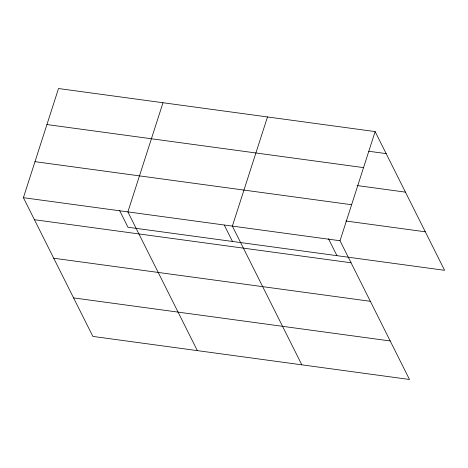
<?xml version="1.0" encoding="UTF-8"?>
<svg xmlns="http://www.w3.org/2000/svg" width="468" height="468" viewBox="0 0 468 468"><rect width="100%" height="100%" fill="white"/><g stroke="black" fill="none" stroke-linecap="round" stroke-linejoin="round"><path stroke-width="0.7" d="M375.137 131.59L340.02 240.751L409.482 379.472L92.863 336.41L23.4 197.689L58.518 88.528L375.137 131.59L444.6 270.311L127.98 227.249L119.486 210.278M162.999 102.738L127.881 211.899L197.35 350.62M267.485 116.953L232.368 226.108L301.831 364.829M368.825 151.263L386.164 153.621M46.929 124.552L363.548 167.614M357.043 185.544L405.452 192.132M34.989 161.665L351.608 204.727M345.846 220.995L425.318 231.806M23.4 197.689L340.02 240.751M34.433 219.72L351.047 262.782M53.715 258.225L370.334 301.293M73.581 297.9L390.201 340.961M328.454 238.703L336.948 255.668M224.295 225.143L232.467 241.459"/></g></svg>
